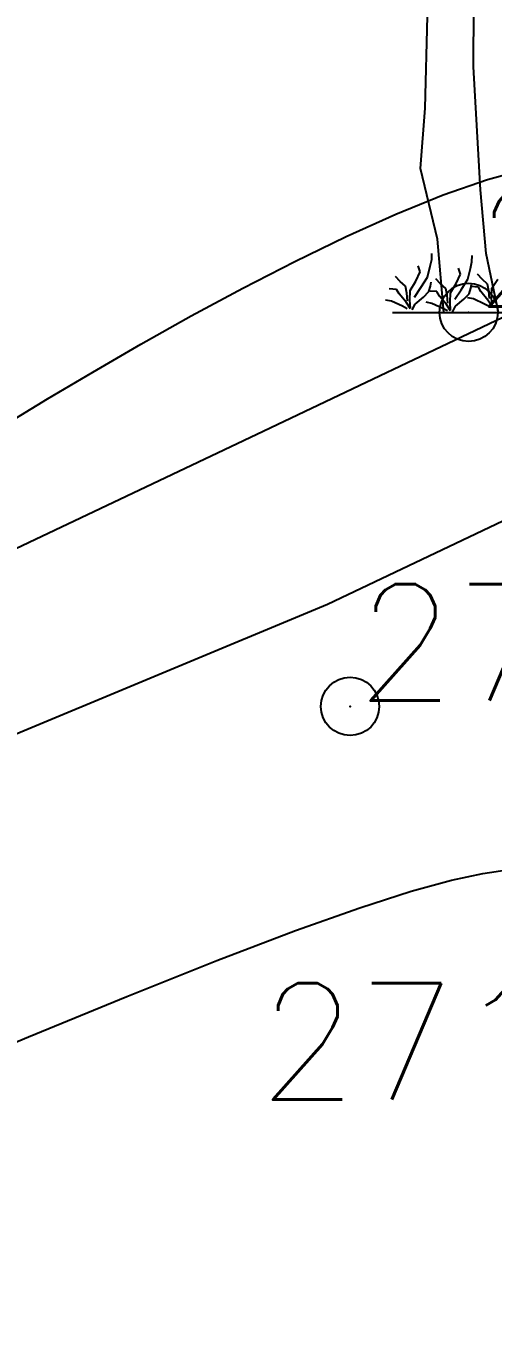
# Model space of a CAD drawing. Header units: millimetres. Extents: x 524954 to 526204, y 9523489 to 9524010.
# Drawn here: x 525845.92 to 525849.93, y 9523661.59 to 9523672.69 of the extents above; entities that cross this region are included whole.
import ezdxf
from ezdxf.enums import TextEntityAlignment as Align

# ---------------------------------------------------------------- set-up
doc = ezdxf.new("R2010")
doc.units = ezdxf.units.MM
doc.header["$PDMODE"] = 32
doc.header["$PDSIZE"] = 0.5
doc.linetypes.add('ACAD_ISO12W100', pattern=[21, 12, -3, 0, -3, 0, -3])
for name, color, linetype in [('Arbre', 34, 'ACAD_ISO12W100'), ('CN_01_00', 3, 'Continuous'), ('CN_02_00', 4, 'Continuous'), ('PLUME_5', 6, 'Continuous'), ('PLUME_6', 2, 'Continuous'), ('TopoAlt', 3, 'Continuous'), ('TOPOJIS', 7, 'Continuous')]:
    doc.layers.add(name, color=color, linetype=linetype)
doc.styles.add('Simplex 1.0', font='Simplex.shx', dxfattribs={"width": 0.99, "height": 1})

# ---------------------------------------------------------------- blocks, each defined once
blk = doc.blocks.new('TCPOINT M')
at = {"color": 0}
blk.add_point((0, 0), dxfattribs=at)
at = {"layer": 'TopoAlt', "style": 'Simplex 1.0', "width": 0.99}
blk.add_attdef('ALT', (0.15, 0.15), '', height=1, dxfattribs=at)
blk = doc.blocks.new('v088')
at = {"linetype": 'Continuous'}
for p, q in [((0.043, 2.109), (0.045, 2.625)), ((-0.373, 1.752), (-0.352, 2.542)), ((0.102, 1.053), (0.043, 2.109)), ((-0.412, 1.235), (-0.373, 1.752)), ((-0.268, 0.628), (-0.412, 1.235)), ((0.151, 0.506), (0.102, 1.053)), ((-0.213, 0), (-0.268, 0.628)), ((0.256, 0), (0.151, 0.506)), ((-0.654, 0), (0.654, 0))]:
    blk.add_line(p, q, dxfattribs=at)
at = {"color": 3, "linetype": 'Continuous'}
for p, q in [((-0.329, 0.397), (-0.317, 0.454)), ((-0.317, 0.454), (-0.315, 0.507)), ((0.029, 0.435), (0.031, 0.488)), ((-0.452, 0.267), (-0.416, 0.349)), ((-0.416, 0.349), (-0.433, 0.399)), ((-0.353, 0.303), (-0.329, 0.397)), ((-0.07, 0.329), (-0.087, 0.38)), ((-0.007, 0.284), (0.017, 0.377)), ((0.017, 0.377), (0.029, 0.435)), ((-0.587, 0.264), (-0.627, 0.308)), ((-0.541, 0.224), (-0.587, 0.264)), ((-0.529, 0.166), (-0.541, 0.224)), ((-0.502, 0.188), (-0.452, 0.267)), ((-0.409, 0.214), (-0.353, 0.303)), ((-0.341, 0.178), (-0.327, 0.226)), ((-0.327, 0.226), (-0.32, 0.26)), ((-0.24, 0.245), (-0.281, 0.288)), ((-0.195, 0.204), (-0.24, 0.245)), ((-0.156, 0.168), (-0.106, 0.248)), ((-0.106, 0.248), (-0.07, 0.329)), ((-0.063, 0.195), (-0.007, 0.284)), ((0.019, 0.207), (0.026, 0.24)), ((0.115, 0.284), (0.075, 0.327)), ((0.161, 0.243), (0.115, 0.284)), ((0.173, 0.185), (0.161, 0.243)), ((0.2, 0.207), (0.25, 0.286)), ((-0.618, 0.197), (-0.683, 0.202)), ((-0.596, 0.159), (-0.618, 0.197)), ((-0.536, 0.087), (-0.596, 0.159)), ((-0.524, 0.099), (-0.529, 0.166)), ((-0.505, 0.106), (-0.502, 0.188)), ((-0.464, 0.132), (-0.409, 0.214)), ((-0.459, 0.072), (-0.387, 0.132)), ((-0.387, 0.132), (-0.341, 0.178)), ((-0.272, 0.178), (-0.337, 0.183)), ((-0.25, 0.139), (-0.272, 0.178)), ((-0.19, 0.067), (-0.25, 0.139)), ((-0.183, 0.147), (-0.195, 0.204)), ((-0.178, 0.079), (-0.183, 0.147)), ((-0.159, 0.087), (-0.156, 0.168)), ((-0.118, 0.113), (-0.063, 0.195)), ((-0.113, 0.053), (-0.041, 0.113)), ((-0.041, 0.113), (0.005, 0.159)), ((0.041, 0.115), (-0.01, 0.125)), ((0.005, 0.159), (0.019, 0.207)), ((0.084, 0.216), (0.019, 0.221)), ((0.135, 0.072), (0.041, 0.115)), ((0.106, 0.178), (0.084, 0.216)), ((0.166, 0.106), (0.106, 0.178)), ((0.178, 0.118), (0.173, 0.185)), ((0.197, 0.125), (0.2, 0.207)), ((0.202, 0.055), (0.197, 0.125)), ((-0.661, 0.096), (-0.712, 0.106)), ((-0.567, 0.053), (-0.661, 0.096)), ((-0.527, 0.031), (-0.567, 0.053)), ((-0.5, 0.031), (-0.536, 0.087)), ((-0.5, 0.036), (-0.505, 0.106)), ((-0.483, 0.022), (-0.459, 0.072)), ((-0.315, 0.077), (-0.365, 0.087)), ((-0.221, 0.034), (-0.315, 0.077)), ((-0.18, 0.012), (-0.221, 0.034)), ((-0.154, 0.012), (-0.19, 0.067)), ((-0.154, 0.017), (-0.159, 0.087)), ((-0.137, 0.002), (-0.113, 0.053)), ((0.176, 0.05), (0.135, 0.072)), ((0.202, 0.05), (0.166, 0.106))]:
    blk.add_line(p, q, dxfattribs=at)

msp = doc.modelspace()

# ---------------------------------------------------------------- linework, layer by layer
at = {"layer": 'CN_01_00', "elevation": 273, "flags": 128}
msp.add_lwpolyline([(525845.735, 9523669.264), (525846.103, 9523669.489), (525846.492, 9523669.72), (525846.905, 9523669.96), (525847.337, 9523670.202), (525847.78, 9523670.44), (525848.226, 9523670.67), (525848.666, 9523670.884), (525849.094, 9523671.076), (525849.501, 9523671.241), (525849.879, 9523671.373), (525850.225, 9523671.466), (525850.554, 9523671.522), (525850.886, 9523671.541), (525851.239, 9523671.526), (525851.633, 9523671.479), (525852.088, 9523671.401), (525852.622, 9523671.293), (525853.257, 9523671.158), (525854.001, 9523670.998), (525854.832, 9523670.819), (525855.718, 9523670.629), (525856.625, 9523670.434), (525857.521, 9523670.242)], dxfattribs=at)
at = {"layer": 'CN_02_00', "elevation": 272, "flags": 128}
msp.add_lwpolyline([(525845.059, 9523663.644), (525845.942, 9523664.013), (525846.785, 9523664.358), (525847.558, 9523664.667), (525848.232, 9523664.924), (525848.785, 9523665.121), (525849.225, 9523665.263), (525849.571, 9523665.358), (525849.84, 9523665.415), (525850.048, 9523665.445)], dxfattribs=at)
at = {"layer": 'PLUME_5'}
msp.add_lwpolyline([(525865.951, 9523676.017), (525857.229, 9523671.871), (525848.508, 9523667.725), (525839.75, 9523664.078), (525839.288, 9523663.543), (525830.53, 9523659.896), (525821.237, 9523656.711), (525811.981, 9523653.027), (525811.981, 9523653.027), (525802.688, 9523649.842), (525793.359, 9523647.156), (525784.03, 9523644.47), (525783.531, 9523644.433), (525774.202, 9523641.747), (525764.836, 9523639.559), (525755.471, 9523637.372), (525754.972, 9523637.335), (525745.57, 9523635.646), (525735.669, 9523633.921), (525726.267, 9523632.232), (525726.267, 9523632.232), (525716.33, 9523631.005), (525706.357, 9523630.277)], dxfattribs=at)
at = {"layer": 'PLUME_6'}
msp.add_lwpolyline([(525856.621, 9523673.331), (525847.9, 9523669.185), (525839.179, 9523665.039), (525838.68, 9523665.002), (525829.922, 9523661.355), (525820.666, 9523657.672), (525811.373, 9523654.487), (525811.373, 9523654.487), (525802.08, 9523651.302), (525792.751, 9523648.615), (525783.422, 9523645.929), (525783.422, 9523645.929), (525774.093, 9523643.243), (525764.229, 9523641.019), (525754.863, 9523638.831), (525754.863, 9523638.831), (525744.962, 9523637.106), (525735.56, 9523635.417), (525726.158, 9523633.728), (525725.66, 9523633.692), (525716.221, 9523632.501), (525706.248, 9523631.773)], dxfattribs=at)

# ---------------------------------------------------------------- block references
at = {"layer": 'Arbre'}
msp.add_blockref('v088', (525849.718, 9523670.232), dxfattribs=at)
at = {"layer": 'TOPOJIS'}
ref = msp.add_blockref('TCPOINT M', (525849.718, 9523670.232, 272.7), dxfattribs=at)
ref.add_attrib('ALT', '272.70', (525849.768, 9523670.282, 272.7), dxfattribs={"layer": 'TopoAlt', "height": 1, "style": 'Simplex 1.0', "width": 0.99})
ref = msp.add_blockref('TCPOINT M', (525848.701, 9523666.849, 272.25), dxfattribs=at)
ref.add_attrib('ALT', '272.25', (525848.751, 9523666.899, 272.25), dxfattribs={"layer": 'TopoAlt', "height": 1, "style": 'Simplex 1.0', "width": 0.99})
ref = msp.add_blockref('TCPOINT M', (525852.63, 9523663.423, 271.67), dxfattribs=at)
ref.add_attrib('ALT', '271.67', dxfattribs={"layer": 'TopoAlt', "height": 1, "style": 'Simplex 1.0', "width": 0.99}).set_placement((525852.58, 9523663.473, 271.67), align=Align.RIGHT)

doc.saveas('drawing.dxf')
